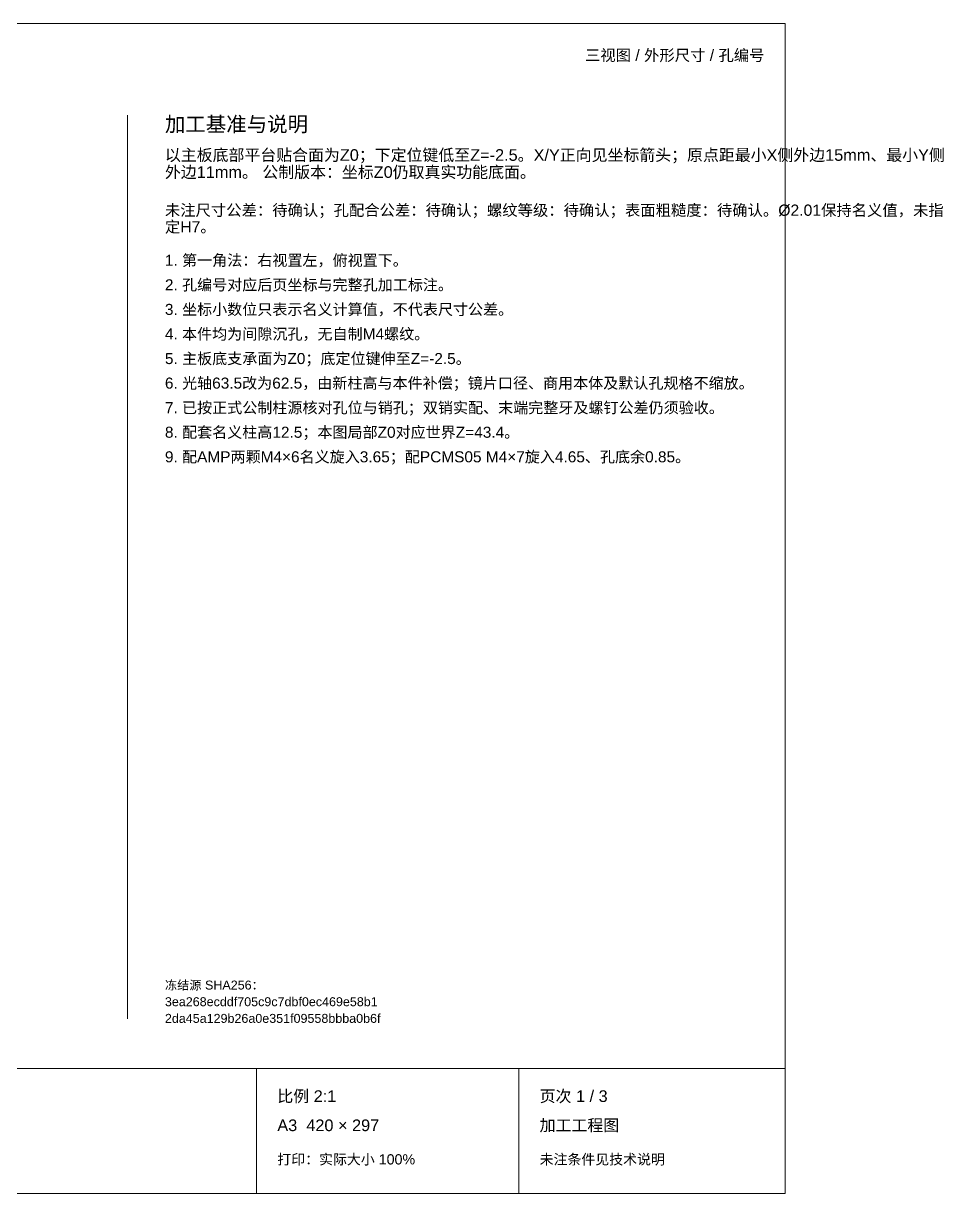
# Paper-space layout '01_三视图' of a CAD drawing. Header units: millimetres. Extents: x 8 to 450, y 8 to 289.
# Drawn here: x 229 to 450, y 8 to 289 of the extents above; entities that cross this region are included whole.
import ezdxf
from ezdxf.enums import TextEntityAlignment as Align

# ---------------------------------------------------------------- set-up
doc = ezdxf.new("R2010")
doc.units = ezdxf.units.MM
doc.layers.add('ANNOTATIONS', color=7, linetype='CONTINUOUS', lineweight=18)
doc.styles.add('CJK', font='Arial Unicode.ttf')

psp = doc.layouts.new('01_三视图')

# ---------------------------------------------------------------- linework, layer by layer
at = {"layer": 'ANNOTATIONS'}
for p, q in [((412, 289), (8, 289)), ((412, 8), (412, 289)), ((254, 50), (254, 267)), ((8, 38), (412, 38)), ((285, 8), (285, 38)), ((348, 8), (348, 38)), ((8, 8), (412, 8))]:
    psp.add_line(p, q, dxfattribs=at)

# ---------------------------------------------------------------- texts
at = {"layer": 'ANNOTATIONS', "style": 'CJK'}
psp.add_text('三视图 / 外形尺寸 / 孔编号', height=2.7, dxfattribs=at).set_placement((407, 280), align=Align.RIGHT)
for s, height, p in [('加工基准与说明', 3.6, (263, 263)), ('以主板底部平台贴合面为Z0；下定位键低至Z=-2.5。X/Y正向见坐标箭头；原点距最小X侧外边15mm、最小Y侧', 2.8, (263, 256)), ('外边11mm。 公制版本：坐标Z0仍取真实功能底面。', 2.8, (263, 251.9)), ('未注尺寸公差：待确认；孔配合公差：待确认；螺纹等级：待确认；表面粗糙度：待确认。Ø2.01保持名义值，未指', 2.7, (263, 242.8)), ('定H7。', 2.7, (263, 238.8)), ('1. 第一角法：右视置左，俯视置下。', 2.65, (263, 230.8)), ('2. 孔编号对应后页坐标与完整孔加工标注。', 2.65, (263, 224.9)), ('3. 坐标小数位只表示名义计算值，不代表尺寸公差。', 2.65, (263, 219)), ('4. 本件均为间隙沉孔，无自制M4螺纹。', 2.65, (263, 213.1)), ('5. 主板底支承面为Z0；底定位键伸至Z=-2.5。', 2.65, (263, 207.2)), ('6. 光轴63.5改为62.5，由新柱高与本件补偿；镜片口径、商用本体及默认孔规格不缩放。', 2.65, (263, 201.3)), ('7. 已按正式公制柱源核对孔位与销孔；双销实配、末端完整牙及螺钉公差仍须验收。', 2.65, (263, 195.4)), ('8. 配套名义柱高12.5；本图局部Z0对应世界Z=43.4。', 2.65, (263, 189.5)), ('9. 配AMP两颗M4×6名义旋入3.65；配PCMS05 M4×7旋入4.65、孔底余0.85。', 2.65, (263, 183.6)), ('冻结源 SHA256：', 2.15, (263, 57)), ('3ea268ecddf705c9c7dbf0ec469e58b1', 2.15, (263, 53)), ('2da45a129b26a0e351f09558bbba0b6f', 2.15, (263, 49)), ('比例 2:1', 2.8, (290, 30)), ('页次 1 / 3', 2.8, (353, 30)), ('A3  420 × 297', 2.8, (290, 23)), ('加工工程图', 2.8, (353, 23)), ('打印：实际大小 100%', 2.45, (290, 15)), ('未注条件见技术说明', 2.45, (353, 15))]:
    psp.add_text(s, height=height, dxfattribs=at).set_placement(p)

doc.saveas('drawing.dxf')
